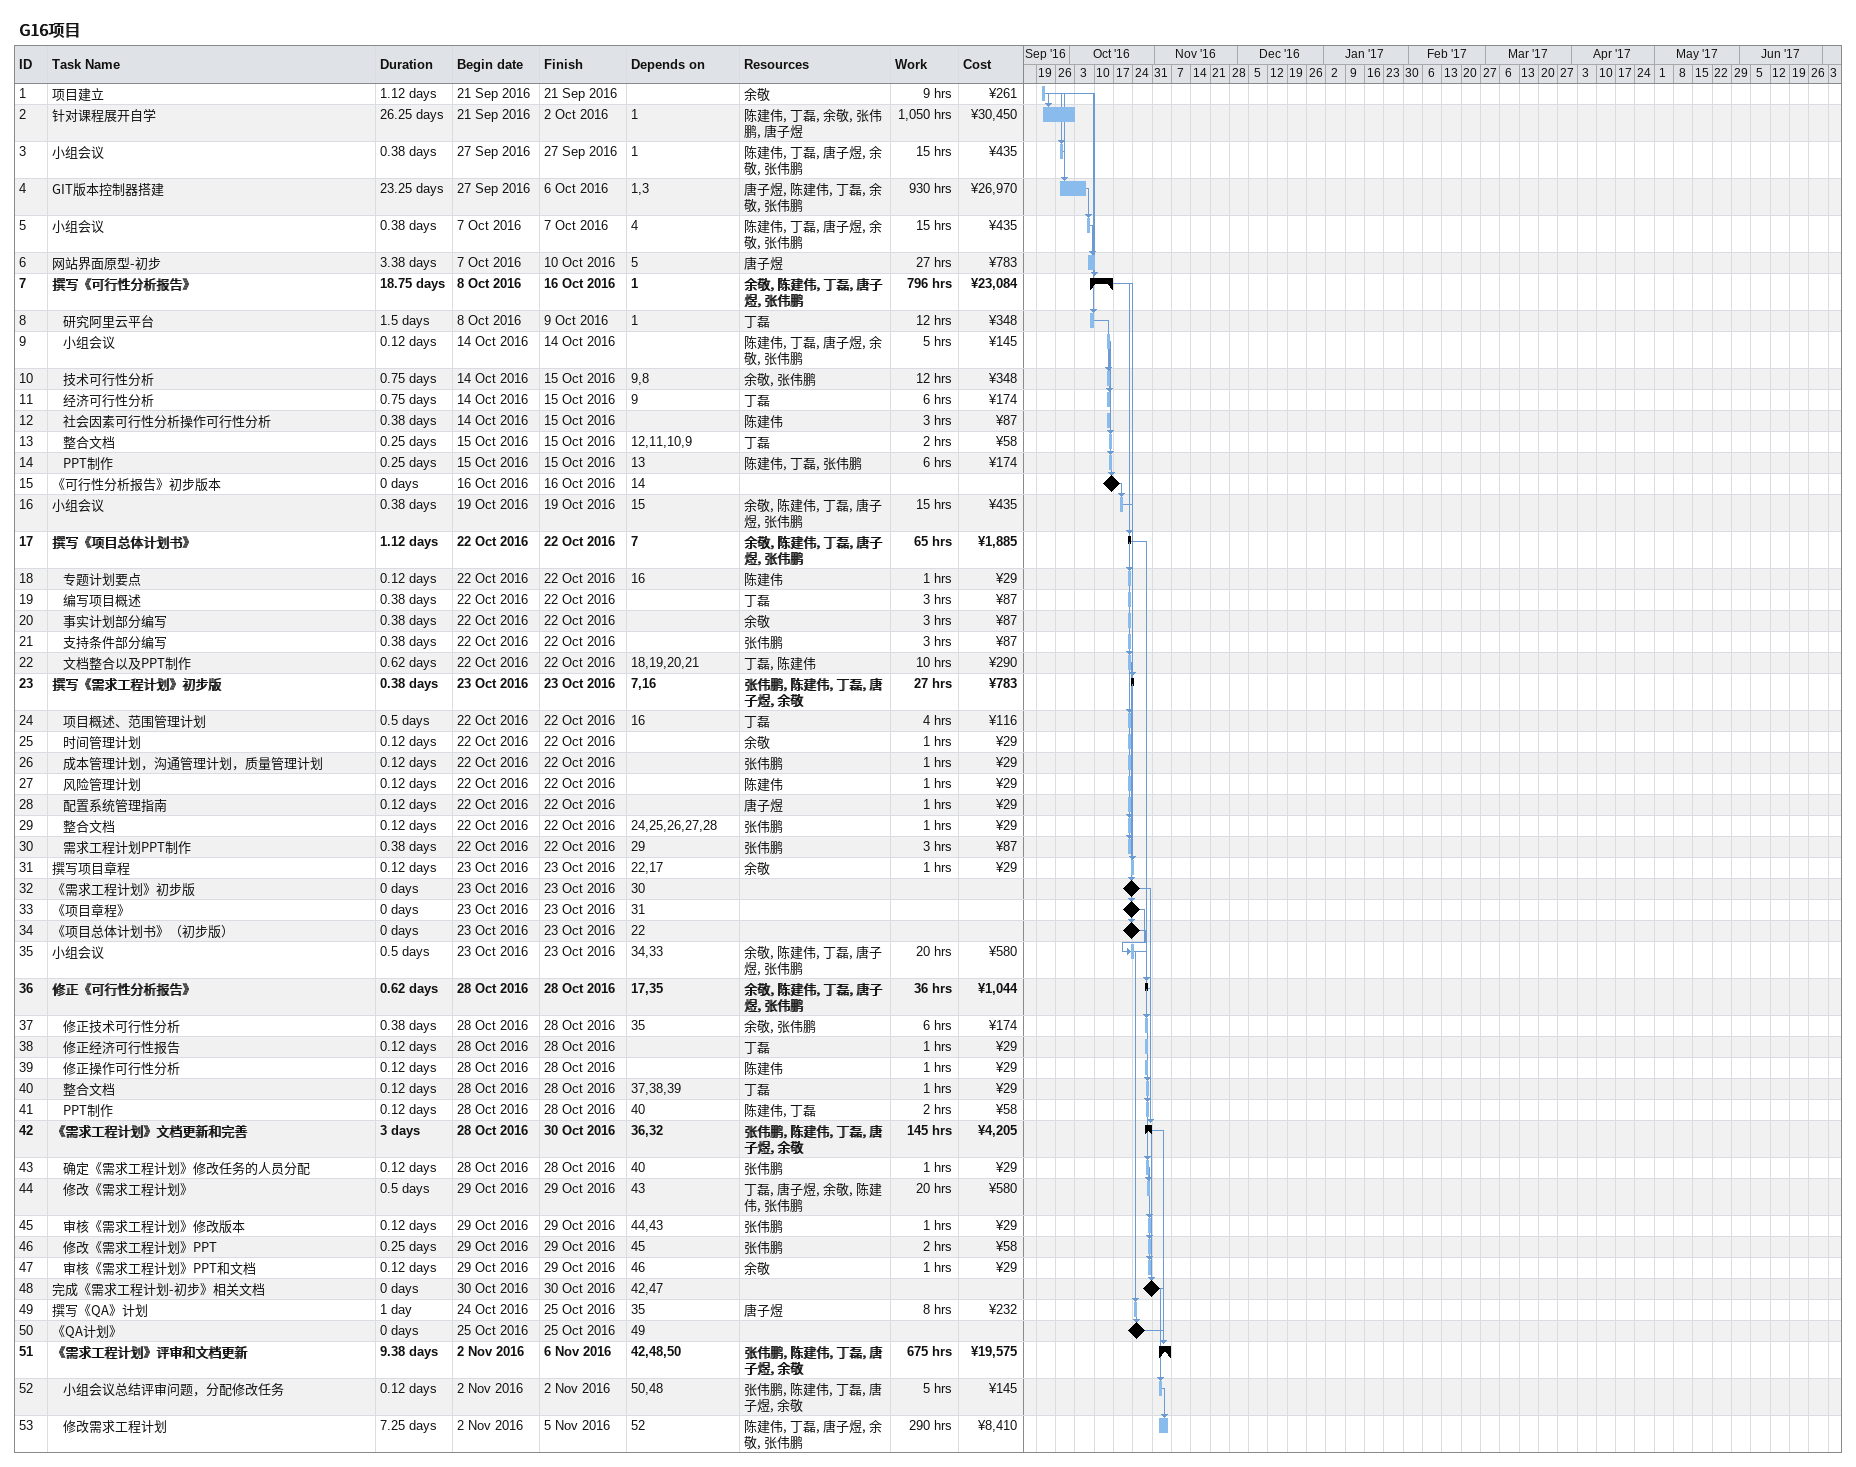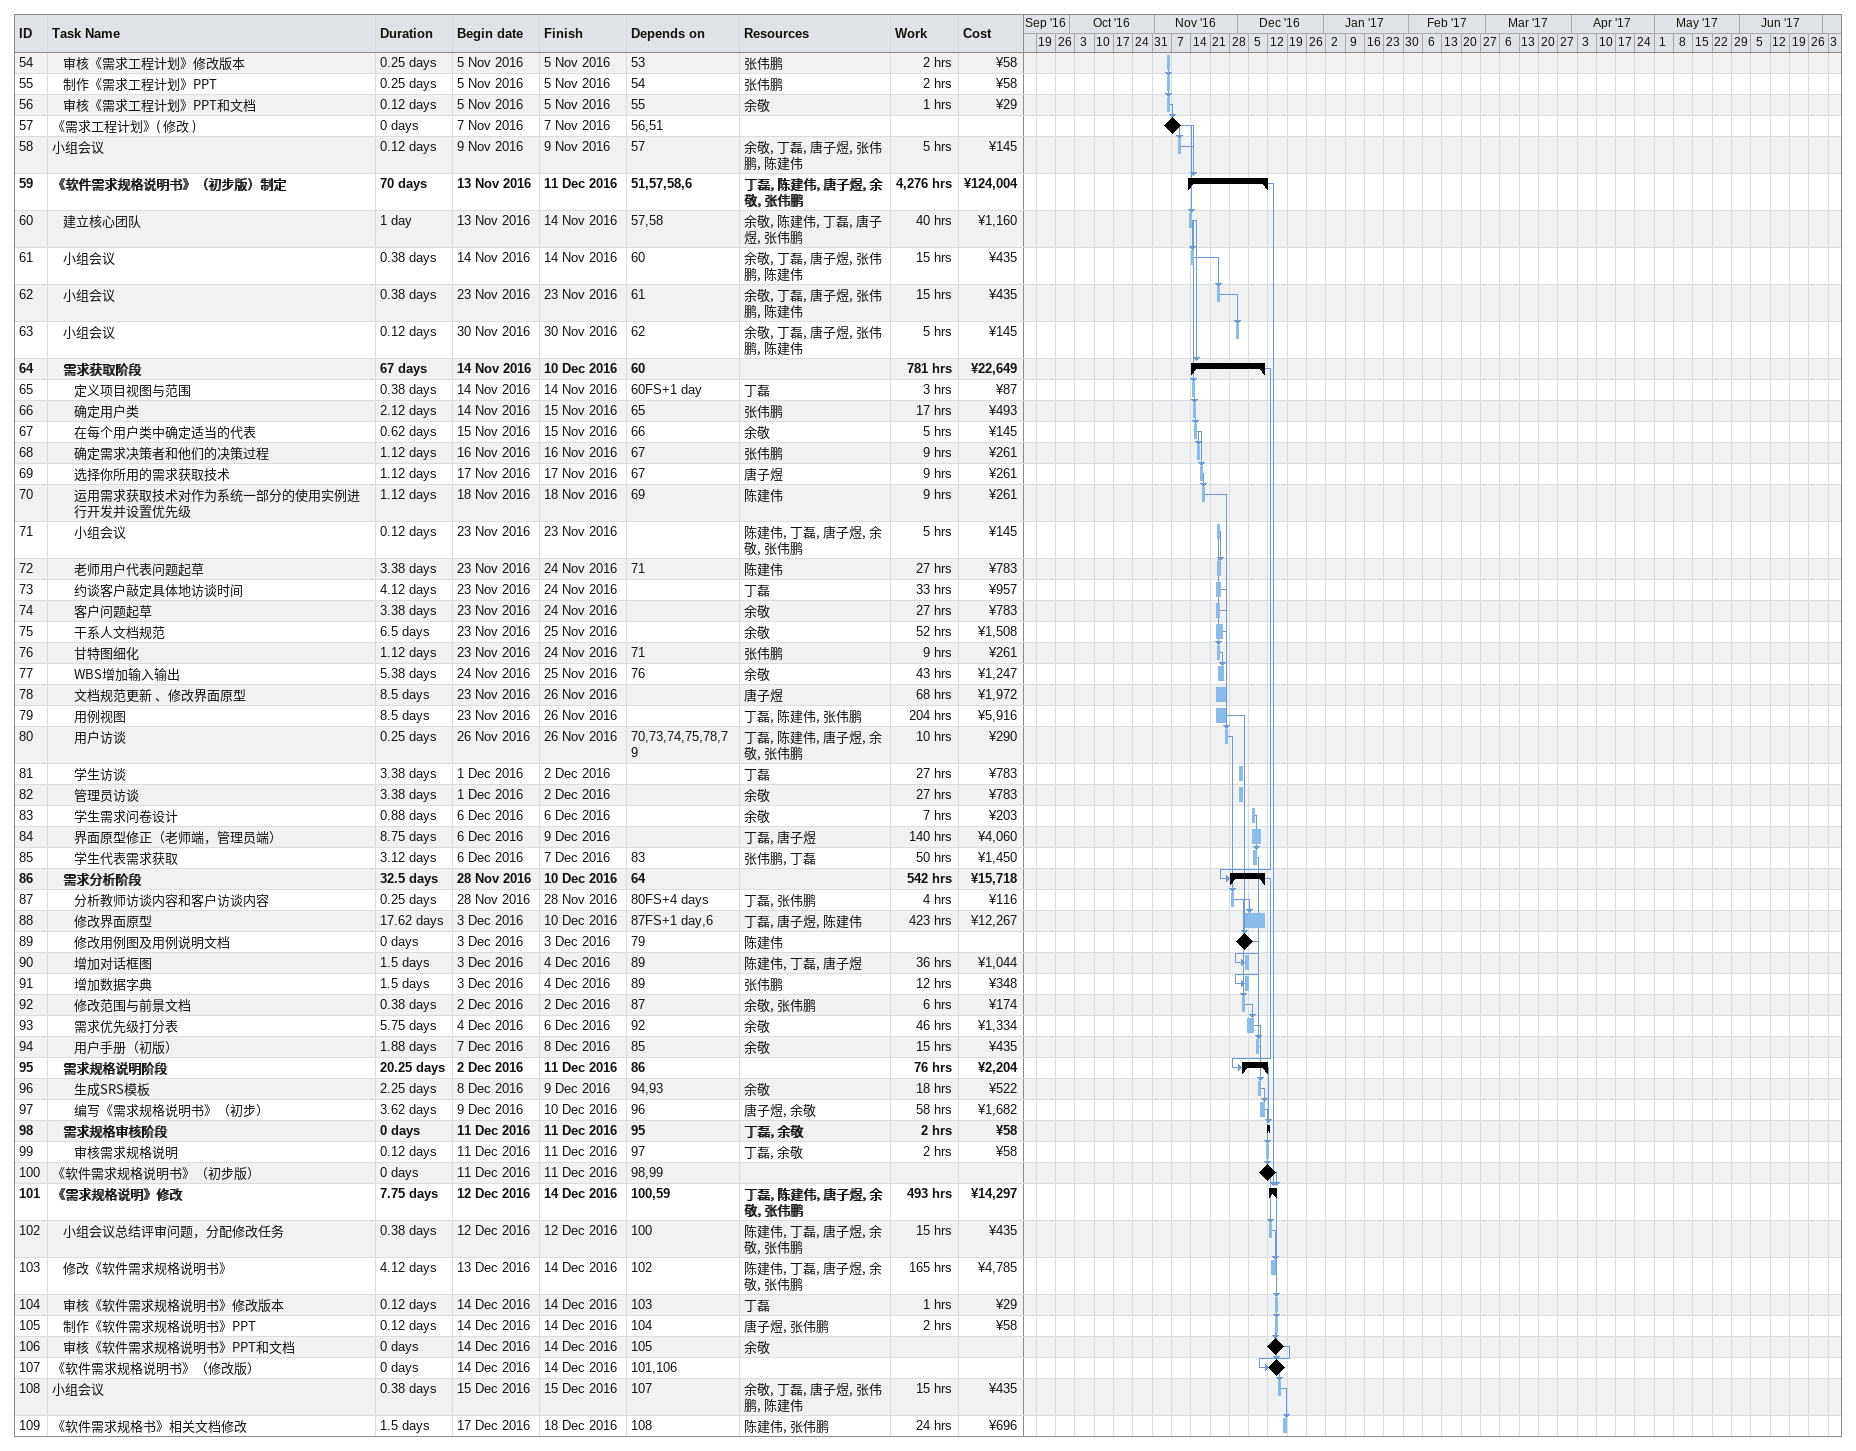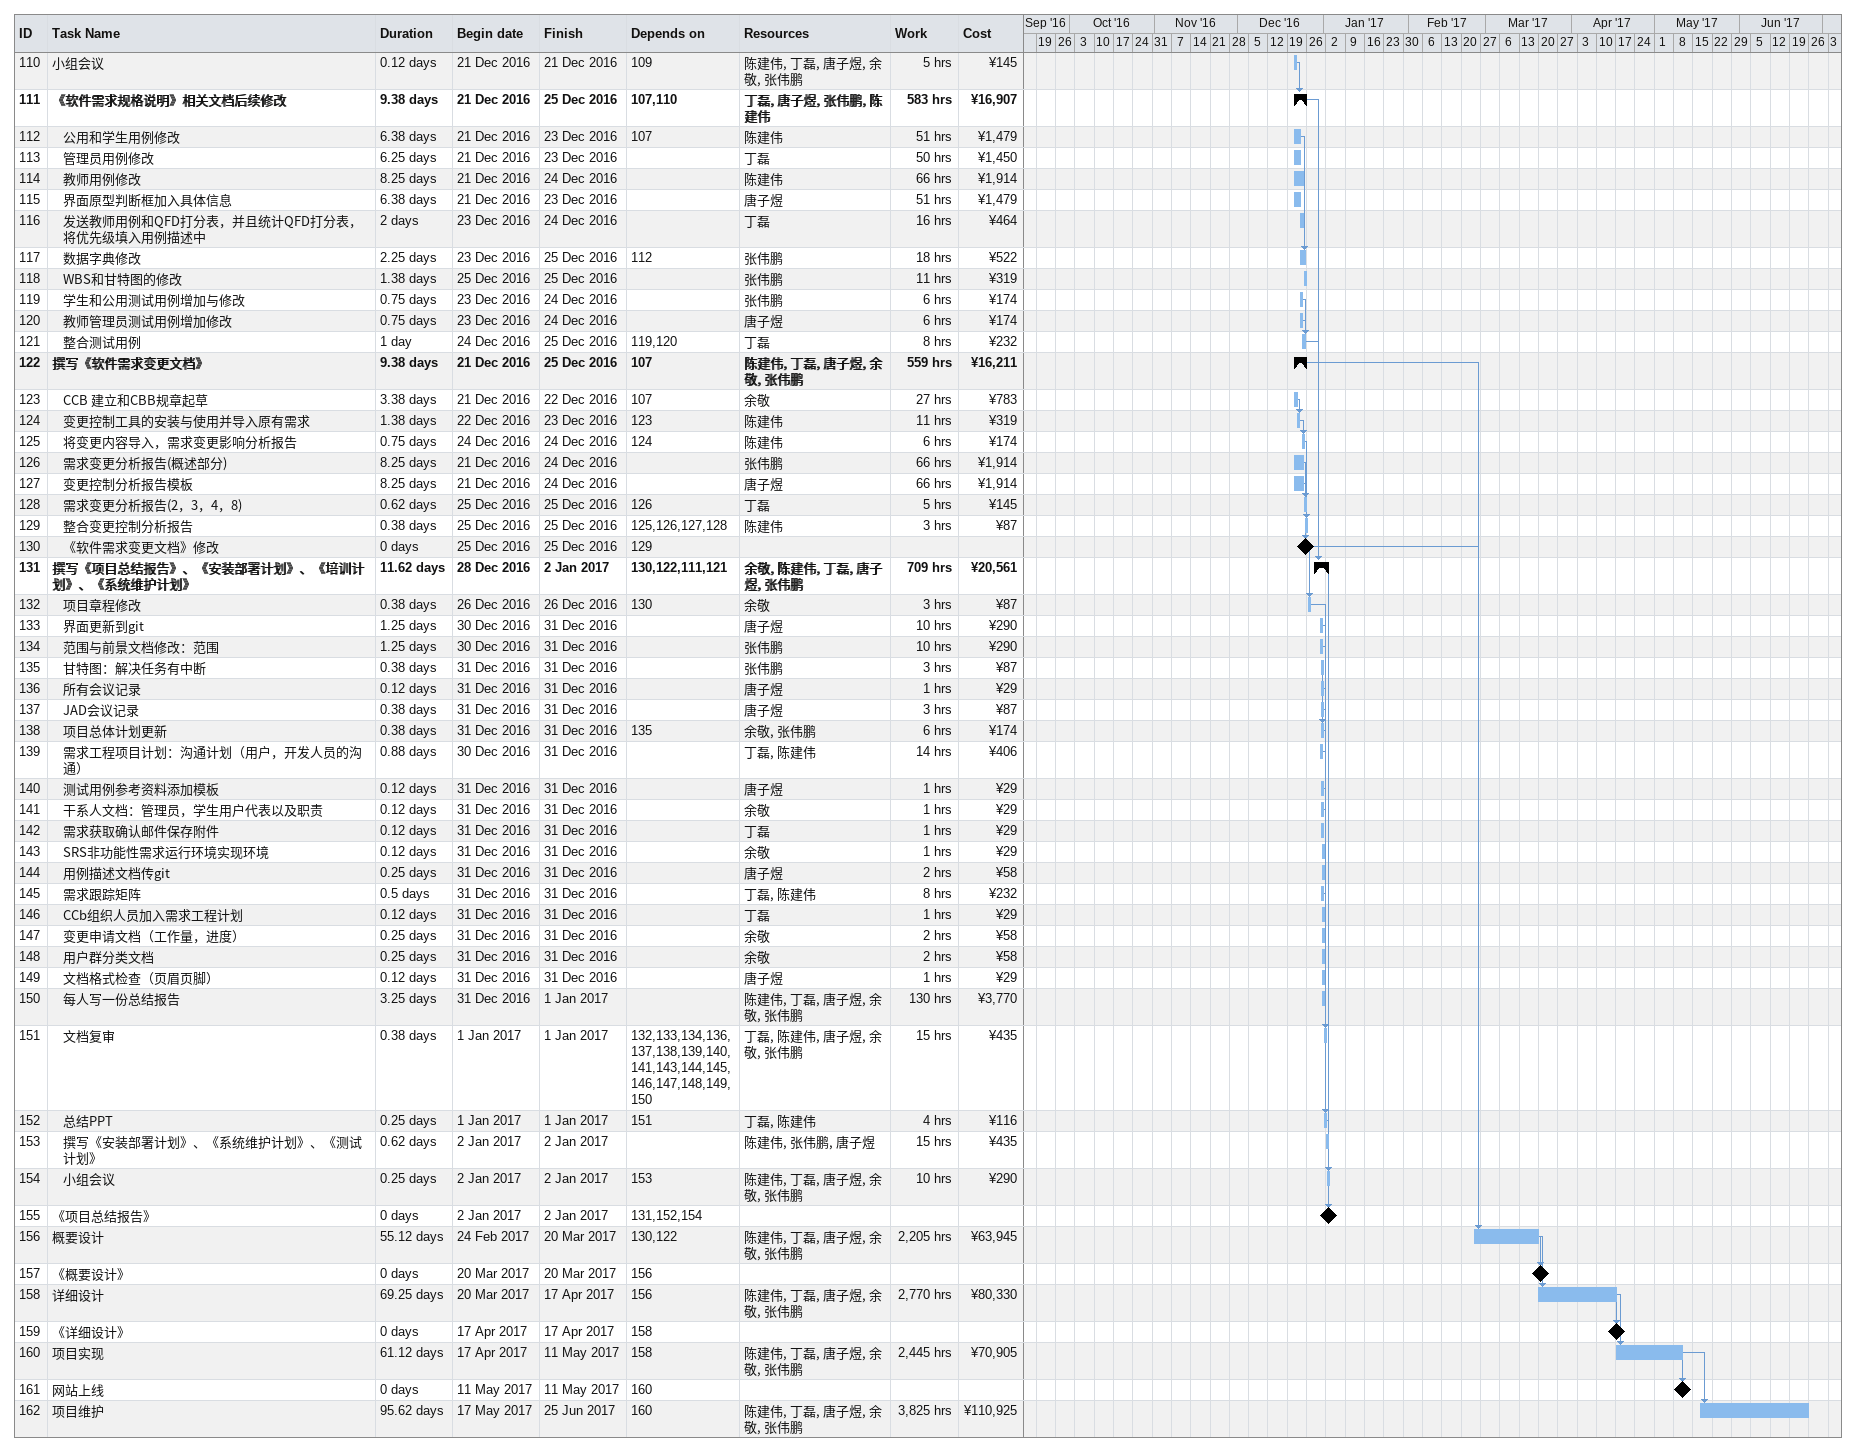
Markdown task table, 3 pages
G16项目

| ID | Level | Task | Duration | Start | Finish | Predecessors | Resources | Work (h) | Cost (¥) |
|---|---|---|---|---|---|---|---|---|---|
| 1 | 1 | 项目建立 | 1.12d | 2016-09-21 | 2016-09-21 |  | 余敬 | 9 | 261 |
| 2 | 1 | 针对课程展开自学 | 26.25d | 2016-09-21 | 2016-10-02 | 1 | 陈建伟, 丁磊, 余敬, 张伟鹏, 唐子煜 | 1050 | 30450 |
| 3 | 1 | 小组会议 | 0.38d | 2016-09-27 | 2016-09-27 | 1 | 陈建伟, 丁磊, 唐子煜, 余敬, 张伟鹏 | 15 | 435 |
| 4 | 1 | GIT版本控制器搭建 | 23.25d | 2016-09-27 | 2016-10-06 | 1, 3 | 唐子煜, 陈建伟, 丁磊, 余敬, 张伟鹏 | 930 | 26970 |
| 5 | 1 | 小组会议 | 0.38d | 2016-10-07 | 2016-10-07 | 4 | 陈建伟, 丁磊, 唐子煜, 余敬, 张伟鹏 | 15 | 435 |
| 6 | 1 | 网站界面原型-初步 | 3.38d | 2016-10-07 | 2016-10-10 | 5 | 唐子煜 | 27 | 783 |
| 7 | 1 | **撰写《可行性分析报告》** | 18.75d | 2016-10-08 | 2016-10-16 | 1 | 余敬, 陈建伟, 丁磊, 唐子煜, 张伟鹏 | 796 | 23084 |
| 8 | 2 | 研究阿里云平台 | 1.5d | 2016-10-08 | 2016-10-09 | 1 | 丁磊 | 12 | 348 |
| 9 | 2 | 小组会议 | 0.12d | 2016-10-14 | 2016-10-14 |  | 陈建伟, 丁磊, 唐子煜, 余敬, 张伟鹏 | 5 | 145 |
| 10 | 2 | 技术可行性分析 | 0.75d | 2016-10-14 | 2016-10-15 | 9, 8 | 余敬, 张伟鹏 | 12 | 348 |
| 11 | 2 | 经济可行性分析 | 0.75d | 2016-10-14 | 2016-10-15 | 9 | 丁磊 | 6 | 174 |
| 12 | 2 | 社会因素可行性分析操作可行性分析 | 0.38d | 2016-10-14 | 2016-10-15 |  | 陈建伟 | 3 | 87 |
| 13 | 2 | 整合文档 | 0.25d | 2016-10-15 | 2016-10-15 | 12, 11, 10, 9 | 丁磊 | 2 | 58 |
| 14 | 2 | PPT制作 | 0.25d | 2016-10-15 | 2016-10-15 | 13 | 陈建伟, 丁磊, 张伟鹏 | 6 | 174 |
| 15 | 1 | 《可行性分析报告》初步版本 | 0d | 2016-10-16 | 2016-10-16 | 14 |  |  |  |
| 16 | 1 | 小组会议 | 0.38d | 2016-10-19 | 2016-10-19 | 15 | 余敬, 陈建伟, 丁磊, 唐子煜, 张伟鹏 | 15 | 435 |
| 17 | 1 | **撰写《项目总体计划书》** | 1.12d | 2016-10-22 | 2016-10-22 | 7 | 余敬, 陈建伟, 丁磊, 唐子煜, 张伟鹏 | 65 | 1885 |
| 18 | 2 | 专题计划要点 | 0.12d | 2016-10-22 | 2016-10-22 | 16 | 陈建伟 | 1 | 29 |
| 19 | 2 | 编写项目概述 | 0.38d | 2016-10-22 | 2016-10-22 |  | 丁磊 | 3 | 87 |
| 20 | 2 | 事实计划部分编写 | 0.38d | 2016-10-22 | 2016-10-22 |  | 余敬 | 3 | 87 |
| 21 | 2 | 支持条件部分编写 | 0.38d | 2016-10-22 | 2016-10-22 |  | 张伟鹏 | 3 | 87 |
| 22 | 2 | 文档整合以及PPT制作 | 0.62d | 2016-10-22 | 2016-10-22 | 18, 19, 20, 21 | 丁磊, 陈建伟 | 10 | 290 |
| 23 | 1 | **撰写《需求工程计划》初步版** | 0.38d | 2016-10-23 | 2016-10-23 | 7, 16 | 张伟鹏, 陈建伟, 丁磊, 唐子煜, 余敬 | 27 | 783 |
| 24 | 2 | 项目概述、范围管理计划 | 0.5d | 2016-10-22 | 2016-10-22 | 16 | 丁磊 | 4 | 116 |
| 25 | 2 | 时间管理计划 | 0.12d | 2016-10-22 | 2016-10-22 |  | 余敬 | 1 | 29 |
| 26 | 2 | 成本管理计划，沟通管理计划，质量管理计划 | 0.12d | 2016-10-22 | 2016-10-22 |  | 张伟鹏 | 1 | 29 |
| 27 | 2 | 风险管理计划 | 0.12d | 2016-10-22 | 2016-10-22 |  | 陈建伟 | 1 | 29 |
| 28 | 2 | 配置系统管理指南 | 0.12d | 2016-10-22 | 2016-10-22 |  | 唐子煜 | 1 | 29 |
| 29 | 2 | 整合文档 | 0.12d | 2016-10-22 | 2016-10-22 | 24, 25, 26, 27, 28 | 张伟鹏 | 1 | 29 |
| 30 | 2 | 需求工程计划PPT制作 | 0.38d | 2016-10-22 | 2016-10-22 | 29 | 张伟鹏 | 3 | 87 |
| 31 | 1 | 撰写项目章程 | 0.12d | 2016-10-23 | 2016-10-23 | 22, 17 | 余敬 | 1 | 29 |
| 32 | 1 | 《需求工程计划》初步版 | 0d | 2016-10-23 | 2016-10-23 | 30 |  |  |  |
| 33 | 1 | 《项目章程》 | 0d | 2016-10-23 | 2016-10-23 | 31 |  |  |  |
| 34 | 1 | 《项目总体计划书》（初步版） | 0d | 2016-10-23 | 2016-10-23 | 22 |  |  |  |
| 35 | 1 | 小组会议 | 0.5d | 2016-10-23 | 2016-10-23 | 34, 33 | 余敬, 陈建伟, 丁磊, 唐子煜, 张伟鹏 | 20 | 580 |
| 36 | 1 | **修正《可行性分析报告》** | 0.62d | 2016-10-28 | 2016-10-28 | 17, 35 | 余敬, 陈建伟, 丁磊, 唐子煜, 张伟鹏 | 36 | 1044 |
| 37 | 2 | 修正技术可行性分析 | 0.38d | 2016-10-28 | 2016-10-28 | 35 | 余敬, 张伟鹏 | 6 | 174 |
| 38 | 2 | 修正经济可行性报告 | 0.12d | 2016-10-28 | 2016-10-28 |  | 丁磊 | 1 | 29 |
| 39 | 2 | 修正操作可行性分析 | 0.12d | 2016-10-28 | 2016-10-28 |  | 陈建伟 | 1 | 29 |
| 40 | 2 | 整合文档 | 0.12d | 2016-10-28 | 2016-10-28 | 37, 38, 39 | 丁磊 | 1 | 29 |
| 41 | 2 | PPT制作 | 0.12d | 2016-10-28 | 2016-10-28 | 40 | 陈建伟, 丁磊 | 2 | 58 |
| 42 | 1 | **《需求工程计划》文档更新和完善** | 3d | 2016-10-28 | 2016-10-30 | 36, 32 | 张伟鹏, 陈建伟, 丁磊, 唐子煜, 余敬 | 145 | 4205 |
| 43 | 2 | 确定《需求工程计划》修改任务的人员分配 | 0.12d | 2016-10-28 | 2016-10-28 | 40 | 张伟鹏 | 1 | 29 |
| 44 | 2 | 修改《需求工程计划》 | 0.5d | 2016-10-29 | 2016-10-29 | 43 | 丁磊, 唐子煜, 余敬, 陈建伟, 张伟鹏 | 20 | 580 |
| 45 | 2 | 审核《需求工程计划》修改版本 | 0.12d | 2016-10-29 | 2016-10-29 | 44, 43 | 张伟鹏 | 1 | 29 |
| 46 | 2 | 修改《需求工程计划》PPT | 0.25d | 2016-10-29 | 2016-10-29 | 45 | 张伟鹏 | 2 | 58 |
| 47 | 2 | 审核《需求工程计划》PPT和文档 | 0.12d | 2016-10-29 | 2016-10-29 | 46 | 余敬 | 1 | 29 |
| 48 | 1 | 完成《需求工程计划-初步》相关文档 | 0d | 2016-10-30 | 2016-10-30 | 42, 47 |  |  |  |
| 49 | 1 | 撰写《QA》计划 | 1d | 2016-10-24 | 2016-10-25 | 35 | 唐子煜 | 8 | 232 |
| 50 | 1 | 《QA计划》 | 0d | 2016-10-25 | 2016-10-25 | 49 |  |  |  |
| 51 | 1 | **《需求工程计划》评审和文档更新** | 9.38d | 2016-11-02 | 2016-11-06 | 42, 48, 50 | 张伟鹏, 陈建伟, 丁磊, 唐子煜, 余敬 | 675 | 19575 |
| 52 | 2 | 小组会议总结评审问题，分配修改任务 | 0.12d | 2016-11-02 | 2016-11-02 | 50, 48 | 张伟鹏, 陈建伟, 丁磊, 唐子煜, 余敬 | 5 | 145 |
| 53 | 2 | 修改需求工程计划 | 7.25d | 2016-11-02 | 2016-11-05 | 52 | 陈建伟, 丁磊, 唐子煜, 余敬, 张伟鹏 | 290 | 8410 |
| 54 | 2 | 审核《需求工程计划》修改版本 | 0.25d | 2016-11-05 | 2016-11-05 | 53 | 张伟鹏 | 2 | 58 |
| 55 | 2 | 制作《需求工程计划》PPT | 0.25d | 2016-11-05 | 2016-11-05 | 54 | 张伟鹏 | 2 | 58 |
| 56 | 2 | 审核《需求工程计划》PPT和文档 | 0.12d | 2016-11-05 | 2016-11-05 | 55 | 余敬 | 1 | 29 |
| 57 | 1 | 《需求工程计划》( 修改 ) | 0d | 2016-11-07 | 2016-11-07 | 56, 51 |  |  |  |
| 58 | 1 | 小组会议 | 0.12d | 2016-11-09 | 2016-11-09 | 57 | 余敬, 丁磊, 唐子煜, 张伟鹏, 陈建伟 | 5 | 145 |
| 59 | 1 | **《软件需求规格说明书》（初步版）制定** | 70d | 2016-11-13 | 2016-12-11 | 51, 57, 58, 6 | 丁磊, 陈建伟, 唐子煜, 余敬, 张伟鹏 | 4276 | 124004 |
| 60 | 2 | 建立核心团队 | 1d | 2016-11-13 | 2016-11-14 | 57, 58 | 余敬, 陈建伟, 丁磊, 唐子煜, 张伟鹏 | 40 | 1160 |
| 61 | 2 | 小组会议 | 0.38d | 2016-11-14 | 2016-11-14 | 60 | 余敬, 丁磊, 唐子煜, 张伟鹏, 陈建伟 | 15 | 435 |
| 62 | 2 | 小组会议 | 0.38d | 2016-11-23 | 2016-11-23 | 61 | 余敬, 丁磊, 唐子煜, 张伟鹏, 陈建伟 | 15 | 435 |
| 63 | 2 | 小组会议 | 0.12d | 2016-11-30 | 2016-11-30 | 62 | 余敬, 丁磊, 唐子煜, 张伟鹏, 陈建伟 | 5 | 145 |
| 64 | 2 | **需求获取阶段** | 67d | 2016-11-14 | 2016-12-10 | 60 |  | 781 | 22649 |
| 65 | 3 | 定义项目视图与范围 | 0.38d | 2016-11-14 | 2016-11-14 | 60FS+1d | 丁磊 | 3 | 87 |
| 66 | 3 | 确定用户类 | 2.12d | 2016-11-14 | 2016-11-15 | 65 | 张伟鹏 | 17 | 493 |
| 67 | 3 | 在每个用户类中确定适当的代表 | 0.62d | 2016-11-15 | 2016-11-15 | 66 | 余敬 | 5 | 145 |
| 68 | 3 | 确定需求决策者和他们的决策过程 | 1.12d | 2016-11-16 | 2016-11-16 | 67 | 张伟鹏 | 9 | 261 |
| 69 | 3 | 选择你所用的需求获取技术 | 1.12d | 2016-11-17 | 2016-11-17 | 67 | 唐子煜 | 9 | 261 |
| 70 | 3 | 运用需求获取技术对作为系统一部分的使用实例进行开发并设置优先级 | 1.12d | 2016-11-18 | 2016-11-18 | 69 | 陈建伟 | 9 | 261 |
| 71 | 3 | 小组会议 | 0.12d | 2016-11-23 | 2016-11-23 |  | 陈建伟, 丁磊, 唐子煜, 余敬, 张伟鹏 | 5 | 145 |
| 72 | 3 | 老师用户代表问题起草 | 3.38d | 2016-11-23 | 2016-11-24 | 71 | 陈建伟 | 27 | 783 |
| 73 | 3 | 约谈客户敲定具体地访谈时间 | 4.12d | 2016-11-23 | 2016-11-24 |  | 丁磊 | 33 | 957 |
| 74 | 3 | 客户问题起草 | 3.38d | 2016-11-23 | 2016-11-24 |  | 余敬 | 27 | 783 |
| 75 | 3 | 干系人文档规范 | 6.5d | 2016-11-23 | 2016-11-25 |  | 余敬 | 52 | 1508 |
| 76 | 3 | 甘特图细化 | 1.12d | 2016-11-23 | 2016-11-24 | 71 | 张伟鹏 | 9 | 261 |
| 77 | 3 | WBS增加输入输出 | 5.38d | 2016-11-24 | 2016-11-25 | 76 | 余敬 | 43 | 1247 |
| 78 | 3 | 文档规范更新 、修改界面原型 | 8.5d | 2016-11-23 | 2016-11-26 |  | 唐子煜 | 68 | 1972 |
| 79 | 3 | 用例视图 | 8.5d | 2016-11-23 | 2016-11-26 |  | 丁磊, 陈建伟, 张伟鹏 | 204 | 5916 |
| 80 | 3 | 用户访谈 | 0.25d | 2016-11-26 | 2016-11-26 | 70, 73, 74, 75, 78, 79 | 丁磊, 陈建伟, 唐子煜, 余敬, 张伟鹏 | 10 | 290 |
| 81 | 3 | 学生访谈 | 3.38d | 2016-12-01 | 2016-12-02 |  | 丁磊 | 27 | 783 |
| 82 | 3 | 管理员访谈 | 3.38d | 2016-12-01 | 2016-12-02 |  | 余敬 | 27 | 783 |
| 83 | 3 | 学生需求问卷设计 | 0.88d | 2016-12-06 | 2016-12-06 |  | 余敬 | 7 | 203 |
| 84 | 3 | 界面原型修正（老师端，管理员端） | 8.75d | 2016-12-06 | 2016-12-09 |  | 丁磊, 唐子煜 | 140 | 4060 |
| 85 | 3 | 学生代表需求获取 | 3.12d | 2016-12-06 | 2016-12-07 | 83 | 张伟鹏, 丁磊 | 50 | 1450 |
| 86 | 2 | **需求分析阶段** | 32.5d | 2016-11-28 | 2016-12-10 | 64 |  | 542 | 15718 |
| 87 | 3 | 分析教师访谈内容和客户访谈内容 | 0.25d | 2016-11-28 | 2016-11-28 | 80FS+4d | 丁磊, 张伟鹏 | 4 | 116 |
| 88 | 3 | 修改界面原型 | 17.62d | 2016-12-03 | 2016-12-10 | 87FS+1d, 6 | 丁磊, 唐子煜, 陈建伟 | 423 | 12267 |
| 89 | 3 | 修改用例图及用例说明文档 | 0d | 2016-12-03 | 2016-12-03 | 79 | 陈建伟 |  |  |
| 90 | 3 | 增加对话框图 | 1.5d | 2016-12-03 | 2016-12-04 | 89 | 陈建伟, 丁磊, 唐子煜 | 36 | 1044 |
| 91 | 3 | 增加数据字典 | 1.5d | 2016-12-03 | 2016-12-04 | 89 | 张伟鹏 | 12 | 348 |
| 92 | 3 | 修改范围与前景文档 | 0.38d | 2016-12-02 | 2016-12-02 | 87 | 余敬, 张伟鹏 | 6 | 174 |
| 93 | 3 | 需求优先级打分表 | 5.75d | 2016-12-04 | 2016-12-06 | 92 | 余敬 | 46 | 1334 |
| 94 | 3 | 用户手册（初版） | 1.88d | 2016-12-07 | 2016-12-08 | 85 | 余敬 | 15 | 435 |
| 95 | 2 | **需求规格说明阶段** | 20.25d | 2016-12-02 | 2016-12-11 | 86 |  | 76 | 2204 |
| 96 | 3 | 生成SRS模板 | 2.25d | 2016-12-08 | 2016-12-09 | 94, 93 | 余敬 | 18 | 522 |
| 97 | 3 | 编写《需求规格说明书》（初步） | 3.62d | 2016-12-09 | 2016-12-10 | 96 | 唐子煜, 余敬 | 58 | 1682 |
| 98 | 2 | **需求规格审核阶段** | 0d | 2016-12-11 | 2016-12-11 | 95 | 丁磊, 余敬 | 2 | 58 |
| 99 | 3 | 审核需求规格说明 | 0.12d | 2016-12-11 | 2016-12-11 | 97 | 丁磊, 余敬 | 2 | 58 |
| 100 | 1 | 《软件需求规格说明书》（初步版） | 0d | 2016-12-11 | 2016-12-11 | 98, 99 |  |  |  |
| 101 | 1 | **《需求规格说明》修改** | 7.75d | 2016-12-12 | 2016-12-14 | 100, 59 | 丁磊, 陈建伟, 唐子煜, 余敬, 张伟鹏 | 493 | 14297 |
| 102 | 2 | 小组会议总结评审问题，分配修改任务 | 0.38d | 2016-12-12 | 2016-12-12 | 100 | 陈建伟, 丁磊, 唐子煜, 余敬, 张伟鹏 | 15 | 435 |
| 103 | 2 | 修改《软件需求规格说明书》 | 4.12d | 2016-12-13 | 2016-12-14 | 102 | 陈建伟, 丁磊, 唐子煜, 余敬, 张伟鹏 | 165 | 4785 |
| 104 | 2 | 审核《软件需求规格说明书》修改版本 | 0.12d | 2016-12-14 | 2016-12-14 | 103 | 丁磊 | 1 | 29 |
| 105 | 2 | 制作《软件需求规格说明书》PPT | 0.12d | 2016-12-14 | 2016-12-14 | 104 | 唐子煜, 张伟鹏 | 2 | 58 |
| 106 | 2 | 审核《软件需求规格说明书》PPT和文档 | 0d | 2016-12-14 | 2016-12-14 | 105 | 余敬 |  |  |
| 107 | 1 | 《软件需求规格说明书》（修改版） | 0d | 2016-12-14 | 2016-12-14 | 101, 106 |  |  |  |
| 108 | 1 | 小组会议 | 0.38d | 2016-12-15 | 2016-12-15 | 107 | 余敬, 丁磊, 唐子煜, 张伟鹏, 陈建伟 | 15 | 435 |
| 109 | 1 | 《软件需求规格书》相关文档修改 | 1.5d | 2016-12-17 | 2016-12-18 | 108 | 陈建伟, 张伟鹏 | 24 | 696 |
| 110 | 1 | 小组会议 | 0.12d | 2016-12-21 | 2016-12-21 | 109 | 陈建伟, 丁磊, 唐子煜, 余敬, 张伟鹏 | 5 | 145 |
| 111 | 1 | **《软件需求规格说明》相关文档后续修改** | 9.38d | 2016-12-21 | 2016-12-25 | 107, 110 | 丁磊, 唐子煜, 张伟鹏, 陈建伟 | 583 | 16907 |
| 112 | 2 | 公用和学生用例修改 | 6.38d | 2016-12-21 | 2016-12-23 | 107 | 陈建伟 | 51 | 1479 |
| 113 | 2 | 管理员用例修改 | 6.25d | 2016-12-21 | 2016-12-23 |  | 丁磊 | 50 | 1450 |
| 114 | 2 | 教师用例修改 | 8.25d | 2016-12-21 | 2016-12-24 |  | 陈建伟 | 66 | 1914 |
| 115 | 2 | 界面原型判断框加入具体信息 | 6.38d | 2016-12-21 | 2016-12-23 |  | 唐子煜 | 51 | 1479 |
| 116 | 2 | 发送教师用例和QFD打分表，并且统计QFD打分表，将优先级填入用例描述中 | 2d | 2016-12-23 | 2016-12-24 |  | 丁磊 | 16 | 464 |
| 117 | 2 | 数据字典修改 | 2.25d | 2016-12-23 | 2016-12-25 | 112 | 张伟鹏 | 18 | 522 |
| 118 | 2 | WBS和甘特图的修改 | 1.38d | 2016-12-25 | 2016-12-25 |  | 张伟鹏 | 11 | 319 |
| 119 | 2 | 学生和公用测试用例增加与修改 | 0.75d | 2016-12-23 | 2016-12-24 |  | 张伟鹏 | 6 | 174 |
| 120 | 2 | 教师管理员测试用例增加修改 | 0.75d | 2016-12-23 | 2016-12-24 |  | 唐子煜 | 6 | 174 |
| 121 | 2 | 整合测试用例 | 1d | 2016-12-24 | 2016-12-25 | 119, 120 | 丁磊 | 8 | 232 |
| 122 | 1 | **撰写《软件需求变更文档》** | 9.38d | 2016-12-21 | 2016-12-25 | 107 | 陈建伟, 丁磊, 唐子煜, 余敬, 张伟鹏 | 559 | 16211 |
| 123 | 2 | CCB 建立和CBB规章起草 | 3.38d | 2016-12-21 | 2016-12-22 | 107 | 余敬 | 27 | 783 |
| 124 | 2 | 变更控制工具的安装与使用并导入原有需求 | 1.38d | 2016-12-22 | 2016-12-23 | 123 | 陈建伟 | 11 | 319 |
| 125 | 2 | 将变更内容导入，需求变更影响分析报告 | 0.75d | 2016-12-24 | 2016-12-24 | 124 | 陈建伟 | 6 | 174 |
| 126 | 2 | 需求变更分析报告(概述部分) | 8.25d | 2016-12-21 | 2016-12-24 |  | 张伟鹏 | 66 | 1914 |
| 127 | 2 | 变更控制分析报告模板 | 8.25d | 2016-12-21 | 2016-12-24 |  | 唐子煜 | 66 | 1914 |
| 128 | 2 | 需求变更分析报告(2，3，4，8) | 0.62d | 2016-12-25 | 2016-12-25 | 126 | 丁磊 | 5 | 145 |
| 129 | 2 | 整合变更控制分析报告 | 0.38d | 2016-12-25 | 2016-12-25 | 125, 126, 127, 128 | 陈建伟 | 3 | 87 |
| 130 | 2 | 《软件需求变更文档》修改 | 0d | 2016-12-25 | 2016-12-25 | 129 |  |  |  |
| 131 | 1 | **撰写《项目总结报告》、《安装部署计划》、《培训计划》、《系统维护计划》** | 11.62d | 2016-12-28 | 2017-01-02 | 130, 122, 111, 121 | 余敬, 陈建伟, 丁磊, 唐子煜, 张伟鹏 | 709 | 20561 |
| 132 | 2 | 项目章程修改 | 0.38d | 2016-12-26 | 2016-12-26 | 130 | 余敬 | 3 | 87 |
| 133 | 2 | 界面更新到git | 1.25d | 2016-12-30 | 2016-12-31 |  | 唐子煜 | 10 | 290 |
| 134 | 2 | 范围与前景文档修改：范围 | 1.25d | 2016-12-30 | 2016-12-31 |  | 张伟鹏 | 10 | 290 |
| 135 | 2 | 甘特图：解决任务有中断 | 0.38d | 2016-12-31 | 2016-12-31 |  | 张伟鹏 | 3 | 87 |
| 136 | 2 | 所有会议记录 | 0.12d | 2016-12-31 | 2016-12-31 |  | 唐子煜 | 1 | 29 |
| 137 | 2 | JAD会议记录 | 0.38d | 2016-12-31 | 2016-12-31 |  | 唐子煜 | 3 | 87 |
| 138 | 2 | 项目总体计划更新 | 0.38d | 2016-12-31 | 2016-12-31 | 135 | 余敬, 张伟鹏 | 6 | 174 |
| 139 | 2 | 需求工程项目计划：沟通计划（用户，开发人员的沟通） | 0.88d | 2016-12-30 | 2016-12-31 |  | 丁磊, 陈建伟 | 14 | 406 |
| 140 | 2 | 测试用例参考资料添加模板 | 0.12d | 2016-12-31 | 2016-12-31 |  | 唐子煜 | 1 | 29 |
| 141 | 2 | 干系人文档：管理员，学生用户代表以及职责 | 0.12d | 2016-12-31 | 2016-12-31 |  | 余敬 | 1 | 29 |
| 142 | 2 | 需求获取确认邮件保存附件 | 0.12d | 2016-12-31 | 2016-12-31 |  | 丁磊 | 1 | 29 |
| 143 | 2 | SRS非功能性需求运行环境实现环境 | 0.12d | 2016-12-31 | 2016-12-31 |  | 余敬 | 1 | 29 |
| 144 | 2 | 用例描述文档传git | 0.25d | 2016-12-31 | 2016-12-31 |  | 唐子煜 | 2 | 58 |
| 145 | 2 | 需求跟踪矩阵 | 0.5d | 2016-12-31 | 2016-12-31 |  | 丁磊, 陈建伟 | 8 | 232 |
| 146 | 2 | CCb组织人员加入需求工程计划 | 0.12d | 2016-12-31 | 2016-12-31 |  | 丁磊 | 1 | 29 |
| 147 | 2 | 变更申请文档（工作量，进度） | 0.25d | 2016-12-31 | 2016-12-31 |  | 余敬 | 2 | 58 |
| 148 | 2 | 用户群分类文档 | 0.25d | 2016-12-31 | 2016-12-31 |  | 余敬 | 2 | 58 |
| 149 | 2 | 文档格式检查（页眉页脚） | 0.12d | 2016-12-31 | 2016-12-31 |  | 唐子煜 | 1 | 29 |
| 150 | 2 | 每人写一份总结报告 | 3.25d | 2016-12-31 | 2017-01-01 |  | 陈建伟, 丁磊, 唐子煜, 余敬, 张伟鹏 | 130 | 3770 |
| 151 | 2 | 文档复审 | 0.38d | 2017-01-01 | 2017-01-01 | 132, 133, 134, 136, 137, 138, 139, 140, 141, 143, 144, 145, 146, 147, 148, 149, 150 | 丁磊, 陈建伟, 唐子煜, 余敬, 张伟鹏 | 15 | 435 |
| 152 | 2 | 总结PPT | 0.25d | 2017-01-01 | 2017-01-01 | 151 | 丁磊, 陈建伟 | 4 | 116 |
| 153 | 2 | 撰写《安装部署计划》、《系统维护计划》、《测试计划》 | 0.62d | 2017-01-02 | 2017-01-02 |  | 陈建伟, 张伟鹏, 唐子煜 | 15 | 435 |
| 154 | 2 | 小组会议 | 0.25d | 2017-01-02 | 2017-01-02 | 153 | 陈建伟, 丁磊, 唐子煜, 余敬, 张伟鹏 | 10 | 290 |
| 155 | 1 | 《项目总结报告》 | 0d | 2017-01-02 | 2017-01-02 | 131, 152, 154 |  |  |  |
| 156 | 1 | 概要设计 | 55.12d | 2017-02-24 | 2017-03-20 | 130, 122 | 陈建伟, 丁磊, 唐子煜, 余敬, 张伟鹏 | 2205 | 63945 |
| 157 | 1 | 《概要设计》 | 0d | 2017-03-20 | 2017-03-20 | 156 |  |  |  |
| 158 | 1 | 详细设计 | 69.25d | 2017-03-20 | 2017-04-17 | 156 | 陈建伟, 丁磊, 唐子煜, 余敬, 张伟鹏 | 2770 | 80330 |
| 159 | 1 | 《详细设计》 | 0d | 2017-04-17 | 2017-04-17 | 158 |  |  |  |
| 160 | 1 | 项目实现 | 61.12d | 2017-04-17 | 2017-05-11 | 158 | 陈建伟, 丁磊, 唐子煜, 余敬, 张伟鹏 | 2445 | 70905 |
| 161 | 1 | 网站上线 | 0d | 2017-05-11 | 2017-05-11 | 160 |  |  |  |
| 162 | 1 | 项目维护 | 95.62d | 2017-05-17 | 2017-06-25 | 160 | 陈建伟, 丁磊, 唐子煜, 余敬, 张伟鹏 | 3825 | 110925 |
